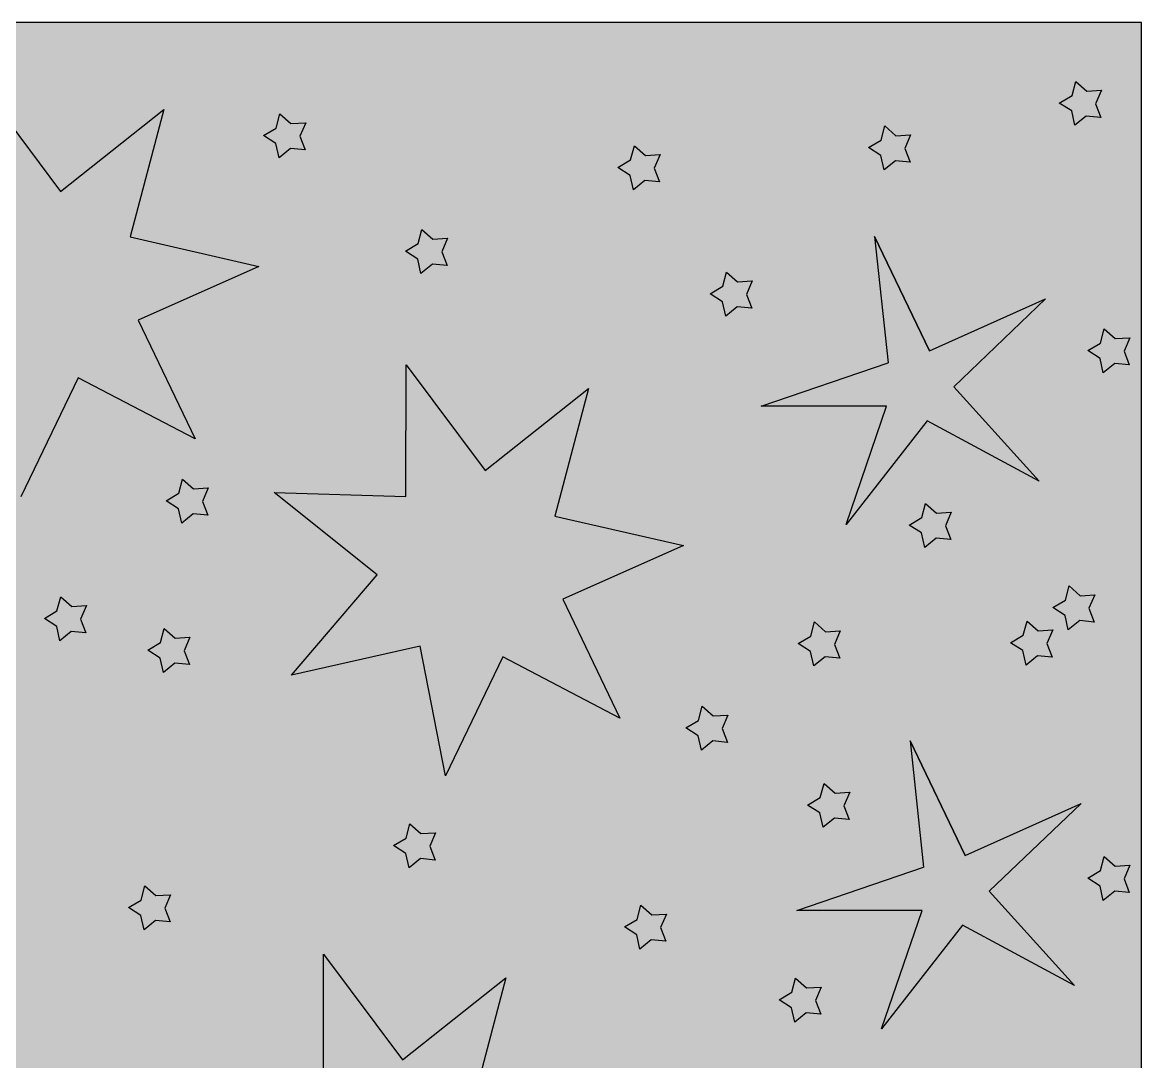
# Model space of a CAD drawing. Header units: millimetres. Extents: x 275 to 11036, y 250 to 4588.
# Drawn here: x 8353 to 11036, y 2097 to 4588 of the extents above; entities that cross this region are included whole.
import ezdxf

# ---------------------------------------------------------------- set-up
doc = ezdxf.new("R2010")
doc.units = ezdxf.units.MM

msp = doc.modelspace()

# ---------------------------------------------------------------- hatches: boundary and pattern name
h = msp.add_hatch(color=256)
h.dxf.hatch_style = 1
h.set_gradient(color1=(0, 0, 255), color2=(0, 255, 255), tint=1, name='CURVED')
h.paths.add_polyline_path([(11035.8, 4587.9), (274.7, 4587.9), (274.7, 249.9), (11035.8, 249.9)])
h.paths.add_polyline_path([(2521, 3073.1), (2825, 3176.7), (2792.4, 3479.4), (2924.6, 3205.1), (3202.4, 3329.6), (2982.4, 3119.2), (3186.7, 2893.4), (2918.5, 3037.6), (2724.1, 2789.2), (2821.2, 3073.1)], flags=16)
h.paths.add_polyline_path([(2317.2, 3234.1), (2282.1, 3237.5), (2254.8, 3215.2), (2247.2, 3249.6), (2217.5, 3268.7), (2247.9, 3286.6), (2256.9, 3320.7), (2283.3, 3297.3), (2318.5, 3299.3), (2304.4, 3267)], flags=16)
h.paths.add_polyline_path([(2463.9, 2538.5), (2243.9, 2328.1), (2448.2, 2102.3), (2180, 2246.5), (1985.6, 1998.1), (2082.7, 2282), (1782.5, 2282), (2086.5, 2385.6), (2053.9, 2688.3), (2186.1, 2414)], flags=16)
h.paths.add_polyline_path([(2192.3, 3668.9), (2289.5, 3952.8), (1989.3, 3952.8), (2293.2, 4056.3), (2260.7, 4359), (2392.9, 4084.8), (2670.7, 4209.3), (2450.7, 3998.8), (2655, 3773), (2386.8, 3917.2)], flags=16)
h.paths.add_polyline_path([(1782.9, 2946.3), (1514.8, 3090.5), (1320.3, 2842.2), (1417.5, 3126.1), (1117.3, 3126.1), (1421.2, 3229.6), (1388.7, 3532.3), (1520.9, 3258.1), (1798.7, 3382.6), (1578.7, 3172.1)], flags=16)
h.paths.add_polyline_path([(2936, 2580.3), (2962.4, 2557), (2997.6, 2559), (2983.6, 2526.7), (2996.3, 2493.8), (2961.2, 2497.2), (2933.9, 2474.9), (2926.3, 2509.3), (2896.6, 2528.3), (2927, 2546.3)], flags=16)
h.paths.add_polyline_path([(3186.7, 2946.9), (3217, 2964.8), (3226, 2998.9), (3252.4, 2975.5), (3287.6, 2977.5), (3273.6, 2945.2), (3286.4, 2912.3), (3251.3, 2915.7), (3224, 2893.4), (3216.3, 2927.8)], flags=16)
h.paths.add_polyline_path([(2760.6, 2194.8), (2949.7, 1941.3), (3197.3, 2138), (3117, 1832.1), (3425.1, 1761.1), (3136, 1633.2), (3272.6, 1348), (2992.3, 1494.4), (2854.5, 1209.8), (2794.1, 1520.1), (2485.7, 1450.4), (2690.7, 1691.1), (2443.9, 1888.8), (2759.9, 1878.6)], flags=16)
h.paths.add_polyline_path([(3335.2, 3724.2), (3327.6, 3758.6), (3297.9, 3777.6), (3328.3, 3795.6), (3337.3, 3829.6), (3363.7, 3806.3), (3398.9, 3808.3), (3384.9, 3776), (3397.6, 3743.1), (3362.5, 3746.5)], flags=16)
h.paths.add_polyline_path([(1377, 2605.3), (1362.9, 2572.9), (1375.7, 2540.1), (1340.6, 2543.4), (1313.3, 2521.1), (1305.7, 2555.5), (1276, 2574.6), (1306.4, 2592.5), (1315.3, 2626.6), (1341.8, 2603.3)], flags=16)
h.paths.add_polyline_path([(3236.6, 2243.5), (3263, 2220.1), (3298.2, 2222.1), (3284.2, 2189.8), (3297, 2156.9), (3261.9, 2160.3), (3234.6, 2138), (3226.9, 2172.4), (3197.3, 2191.5), (3227.6, 2209.4)], flags=16)
h.paths.add_polyline_path([(1915.9, 4144.1), (1880.8, 4147.5), (1853.5, 4125.2), (1845.9, 4159.6), (1816.2, 4178.6), (1846.6, 4196.6), (1855.6, 4230.6), (1882, 4207.3), (1917.2, 4209.3), (1903.1, 4177)], flags=16)
h.paths.add_polyline_path([(3537.2, 2618.5), (3841.1, 2722.1), (3808.6, 3024.8), (3940.8, 2750.5), (4218.6, 2875), (3998.6, 2664.6), (4202.8, 2438.8), (3934.7, 2583), (3740.2, 2334.6), (3837.4, 2618.5)], flags=16)
h.paths.add_polyline_path([(2933.9, 4310.2), (2926.3, 4344.7), (2896.6, 4363.7), (2927, 4381.6), (2936, 4415.7), (2962.4, 4392.4), (2997.6, 4394.4), (2983.6, 4362), (2996.3, 4329.2), (2961.2, 4332.5)], flags=16)
h.paths.add_polyline_path([(3614.7, 3806.4), (3918.6, 3909.9), (3886, 4212.6), (4018.2, 3938.4), (4296, 4062.8), (4076.1, 3852.4), (4280.3, 3626.6), (4012.2, 3770.8), (3817.7, 3522.5), (3914.8, 3806.4)], flags=16)
h.paths.add_polyline_path([(1460.3, 2078), (1380, 1772.2), (1688.2, 1701.2), (1399, 1573.3), (1535.6, 1288.1), (1255.3, 1434.4), (1117.5, 1149.8), (1057.1, 1460.2), (748.7, 1390.5), (953.7, 1631.2), (706.9, 1828.8), (1023, 1818.6), (1023.6, 2134.8), (1212.7, 1881.4)], flags=16)
h.paths.add_polyline_path([(1979, 1747.5), (2005.5, 1724.2), (2040.6, 1726.1), (2026.6, 1693.8), (2039.4, 1661), (2004.3, 1664.3), (1977, 1642), (1969.3, 1676.4), (1939.7, 1695.5), (1970.1, 1713.4)], flags=16)
h.paths.add_polyline_path([(1190.5, 3897.3), (1155.4, 3900.7), (1128.1, 3878.4), (1120.4, 3912.8), (1090.8, 3931.9), (1121.2, 3949.8), (1130.1, 3983.9), (1156.6, 3960.5), (1191.7, 3962.5), (1177.7, 3930.2)], flags=16)
h.paths.add_polyline_path([(3464.5, 1866.6), (3490.9, 1843.3), (3526.1, 1845.3), (3512, 1812.9), (3524.8, 1780.1), (3489.7, 1783.4), (3462.4, 1761.1), (3454.8, 1795.5), (3425.1, 1814.6), (3455.5, 1832.5)], flags=16)
h.paths.add_polyline_path([(835.5, 3249.6), (800.4, 3252.9), (773.1, 3230.6), (765.5, 3265), (735.8, 3284.1), (766.2, 3302), (775.1, 3336.1), (801.6, 3312.8), (836.7, 3314.7), (822.7, 3282.4)], flags=16)
h.paths.add_polyline_path([(4116, 3314.9), (4146.3, 3332.9), (4155.3, 3366.9), (4181.7, 3343.6), (4216.9, 3345.6), (4202.9, 3313.3), (4215.6, 3280.4), (4180.6, 3283.8), (4153.3, 3261.5), (4145.6, 3295.9)], flags=16)
h.paths.add_polyline_path([(775, 2543.6), (761, 2511.2), (773.8, 2478.4), (738.7, 2481.7), (711.4, 2459.4), (703.7, 2493.8), (674.1, 2512.9), (704.4, 2530.8), (713.4, 2564.9), (739.8, 2541.6)], flags=16)
h.paths.add_polyline_path([(1205.9, 4313.8), (1170.8, 4317.1), (1143.5, 4294.8), (1135.9, 4329.2), (1106.2, 4348.3), (1136.6, 4366.2), (1145.6, 4400.3), (1172, 4377), (1207.2, 4379), (1193.2, 4346.6)], flags=16)
h.paths.add_polyline_path([(1888.7, 1241.2), (2020.9, 967), (2298.7, 1091.5), (2078.7, 881), (2283, 655.2), (2014.8, 799.4), (1820.3, 551.1), (1917.5, 835), (1617.3, 835), (1921.2, 938.5)], flags=16)
h.paths.add_polyline_path([(2550.1, 1099.7), (2576.5, 1076.4), (2611.7, 1078.4), (2597.7, 1046), (2610.5, 1013.2), (2575.4, 1016.5), (2548.1, 994.2), (2540.4, 1028.6), (2510.8, 1047.7), (2541.1, 1065.6)], flags=16)
h.paths.add_polyline_path([(3627.9, 1401.8), (3760.1, 1127.5), (4037.9, 1252), (3817.9, 1041.6), (4022.1, 815.8), (3754, 960), (3559.5, 711.6), (3656.7, 995.5), (3356.5, 995.5), (3660.4, 1099.1)], flags=16)
h.paths.add_polyline_path([(3923.8, 1654.9), (3950.2, 1631.6), (3985.4, 1633.6), (3971.4, 1601.3), (3984.1, 1568.4), (3949, 1571.8), (3921.7, 1549.5), (3914.1, 1583.9), (3884.4, 1602.9), (3914.8, 1620.9)], flags=16)
h.paths.add_polyline_path([(4270.3, 2142.8), (4300.7, 2160.7), (4309.6, 2194.8), (4336.1, 2171.4), (4371.2, 2173.4), (4357.2, 2141.1), (4370, 2108.2), (4334.9, 2111.6), (4307.6, 2089.3), (4299.9, 2123.7)], flags=16)
h.paths.add_polyline_path([(4471, 3438.3), (4501.3, 3456.2), (4510.3, 3490.3), (4536.7, 3467), (4571.9, 3469), (4557.9, 3436.6), (4570.6, 3403.8), (4535.6, 3407.1), (4508.3, 3384.8), (4500.6, 3419.2)], flags=16)
h.paths.add_polyline_path([(3074.9, 1038), (3101.3, 1014.7), (3136.5, 1016.7), (3122.5, 984.3), (3135.2, 951.5), (3100.1, 954.8), (3072.9, 932.5), (3065.2, 966.9), (3035.6, 986), (3065.9, 1003.9)], flags=16)
h.paths.add_polyline_path([(4215, 4341.1), (4207.3, 4375.5), (4177.7, 4394.6), (4208.1, 4412.5), (4217, 4446.6), (4243.5, 4423.2), (4278.6, 4425.2), (4264.6, 4392.9), (4277.4, 4360), (4242.3, 4363.4)], flags=16)
h.paths.add_polyline_path([(4677.3, 2964.9), (4993.3, 2954.7), (4994, 3270.9), (5183.1, 3017.5), (5430.7, 3214.1), (5350.4, 2908.3), (5658.5, 2837.3), (5369.4, 2709.4), (5506, 2424.2), (5225.7, 2570.5), (5087.9, 2285.9), (5027.5, 2596.3), (4719.1, 2526.6), (4924.1, 2767.3)], flags=16)
h.paths.add_polyline_path([(4149.7, 1559.2), (4465.8, 1549), (4466.4, 1865.2), (4655.5, 1611.7), (4903.1, 1808.4), (4822.8, 1502.5), (5131, 1431.5), (4841.8, 1303.6), (4978.4, 1018.4), (4698.1, 1164.7), (4560.3, 880.1), (4499.9, 1190.5), (4191.5, 1120.8), (4396.5, 1361.5)], flags=16)
h.paths.add_polyline_path([(3090.3, 698.7), (3116.7, 675.4), (3151.9, 677.4), (3137.9, 645), (3150.7, 612.2), (3115.6, 615.5), (3088.3, 593.2), (3080.6, 627.6), (3051, 646.7), (3081.3, 664.6)], flags=16)
h.paths.add_polyline_path([(4761.7, 3920), (5065.6, 4023.6), (5033.1, 4326.3), (5165.3, 4052), (5443.1, 4176.5), (5223.1, 3966.1), (5427.3, 3740.3), (5159.2, 3884.5), (4964.7, 3636.1), (5061.9, 3920)], flags=16)
h.paths.add_polyline_path([(4625.3, 4286.6), (4655.7, 4304.5), (4664.6, 4338.6), (4691.1, 4315.3), (4726.2, 4317.3), (4712.2, 4284.9), (4725, 4252.1), (4689.9, 4255.4), (4662.6, 4233.1), (4654.9, 4267.5)], flags=16)
h.paths.add_polyline_path([(1392.4, 708.2), (1378.4, 675.9), (1391.1, 643), (1356.1, 646.4), (1328.8, 624.1), (1321.1, 658.5), (1291.5, 677.5), (1321.8, 695.5), (1330.8, 729.5), (1357.2, 706.2)], flags=16)
h.paths.add_polyline_path([(4764.2, 1918.6), (4794.6, 1936.6), (4803.5, 1970.6), (4830, 1947.3), (4865.1, 1949.3), (4851.1, 1917), (4863.9, 1884.1), (4828.8, 1887.5), (4801.5, 1865.2), (4793.9, 1899.6)], flags=16)
h.paths.add_polyline_path([(929.4, 847), (915.3, 814.7), (928.1, 781.8), (893, 785.2), (865.7, 762.9), (858.1, 797.3), (828.4, 816.3), (858.8, 834.3), (867.7, 868.3), (894.2, 845)], flags=16)
h.paths.add_polyline_path([(5242.7, 2081.1), (5273, 2099), (5282, 2133.1), (5308.4, 2109.7), (5343.6, 2111.7), (5329.6, 2079.4), (5342.4, 2046.5), (5307.3, 2049.9), (5280, 2027.6), (5272.3, 2062)], flags=16)
h.paths.add_polyline_path([(4325.1, 637), (4351.5, 613.7), (4386.7, 615.7), (4372.7, 583.3), (4385.4, 550.5), (4350.3, 553.8), (4323, 531.5), (4315.4, 565.9), (4285.7, 585), (4316.1, 602.9)], flags=16)
h.paths.add_polyline_path([(5591.7, 1926.5), (5907.7, 1916.3), (5908.4, 2232.5), (6097.5, 1979), (6345.1, 2175.7), (6264.8, 1869.8), (6572.9, 1798.8), (6283.8, 1670.9), (6420.4, 1385.7), (6140.1, 1532), (6002.3, 1247.4), (5941.9, 1557.8), (5633.5, 1488.1), (5838.5, 1728.8)], flags=16)
h.paths.add_polyline_path([(5956.1, 3474.9), (6272.1, 3464.7), (6272.8, 3780.9), (6461.8, 3527.5), (6709.5, 3724.1), (6629.2, 3418.3), (6937.3, 3347.3), (6648.1, 3219.3), (6784.7, 2934.2), (6504.4, 3080.5), (6366.6, 2795.9), (6306.3, 3106.3), (5997.9, 3036.5), (6202.9, 3277.3)], flags=16)
h.paths.add_polyline_path([(5679, 1156.2), (5811.1, 882), (6089, 1006.4), (5869, 796), (6073.2, 570.2), (5805.1, 714.4), (5610.6, 466.1), (5707.8, 750), (5407.6, 750), (5711.5, 853.5)], flags=16)
h.paths.add_polyline_path([(6107, 4163.2), (6137.4, 4181.1), (6146.3, 4215.2), (6172.8, 4191.9), (6208, 4193.9), (6193.9, 4161.5), (6206.7, 4128.7), (6171.6, 4132), (6144.3, 4109.7), (6136.7, 4144.1)], flags=16)
h.paths.add_polyline_path([(6801.6, 2374.1), (6831.9, 2392), (6840.9, 2426.1), (6867.3, 2402.8), (6902.5, 2404.8), (6888.5, 2372.4), (6901.2, 2339.6), (6866.2, 2342.9), (6838.9, 2320.6), (6831.2, 2355)], flags=16)
h.paths.add_polyline_path([(6894.9, 3155.7), (6925.2, 3173.7), (6934.2, 3207.7), (6960.6, 3184.4), (6995.8, 3186.4), (6981.8, 3154.1), (6994.6, 3121.2), (6959.5, 3124.6), (6932.2, 3102.3), (6924.5, 3136.7)], flags=16)
h.paths.add_polyline_path([(6847.9, 4116.9), (6878.2, 4134.9), (6887.2, 4168.9), (6913.6, 4145.6), (6948.8, 4147.6), (6934.8, 4115.3), (6947.6, 4082.4), (6912.5, 4085.8), (6885.2, 4063.5), (6877.5, 4097.9)], flags=16)
h.paths.add_polyline_path([(6579.6, 901.1), (6883.6, 1004.6), (6851, 1307.3), (6983.2, 1033.1), (7261, 1157.6), (7041, 947.1), (7245.3, 721.4), (6977.2, 865.5), (6782.7, 617.2), (6879.8, 901.1)], flags=16)
h.paths.add_polyline_path([(6878.7, 1541.2), (6909.1, 1559.2), (6918.1, 1593.2), (6944.5, 1569.9), (6979.7, 1571.9), (6965.7, 1539.6), (6978.4, 1506.7), (6943.3, 1510.1), (6916, 1487.8), (6908.4, 1522.2)], flags=16)
h.paths.add_polyline_path([(7306.1, 3079.1), (7622.1, 3068.9), (7622.8, 3385.1), (7811.8, 3131.7), (8059.5, 3328.3), (7979.2, 3022.5), (8287.3, 2951.5), (7998.2, 2823.5), (8134.8, 2538.4), (7854.4, 2684.7), (7716.7, 2400.1), (7656.3, 2710.5), (7347.9, 2640.7), (7552.9, 2881.5)], flags=16)
h.paths.add_polyline_path([(7222.1, 2096), (7538.2, 2085.8), (7538.8, 2402), (7727.9, 2148.5), (7975.5, 2345.2), (7895.3, 2039.3), (8203.4, 1968.3), (7914.2, 1840.4), (8050.8, 1555.2), (7770.5, 1701.5), (7632.7, 1416.9), (7572.3, 1727.3), (7263.9, 1657.6), (7469, 1898.3)], flags=16)
h.paths.add_polyline_path([(7372.6, 3839.3), (7403, 3857.2), (7412, 3891.3), (7438.4, 3868), (7473.6, 3870), (7459.6, 3837.7), (7472.3, 3804.8), (7437.2, 3808.1), (7409.9, 3785.9), (7402.3, 3820.3)], flags=16)
h.paths.add_polyline_path([(7980.2, 3691.8), (8185.2, 3932.6), (7938.4, 4130.2), (8254.5, 4120), (8255.1, 4436.2), (8444.2, 4182.8), (8691.8, 4379.4), (8611.5, 4073.6), (8919.6, 4002.6), (8630.5, 3874.6), (8767.1, 3589.5), (8486.8, 3735.8), (8349, 3451.2), (8288.6, 3761.6)], flags=16)
h.paths.add_polyline_path([(7835.7, 1001.4), (7866, 1019.3), (7875, 1053.4), (7901.4, 1030.1), (7936.6, 1032.1), (7922.6, 999.8), (7935.4, 966.9), (7900.3, 970.3), (7873, 948), (7865.3, 982.4)], flags=16)
h.paths.add_polyline_path([(8375.9, 1911.4), (8406.2, 1929.3), (8415.2, 1963.4), (8441.6, 1940.1), (8476.8, 1942.1), (8462.8, 1909.7), (8475.6, 1876.9), (8440.5, 1880.2), (8413.2, 1857.9), (8405.5, 1892.3)], flags=16)
h.paths.add_polyline_path([(8271.6, 986.1), (8575.5, 1089.6), (8542.9, 1392.3), (8675.1, 1118.1), (8952.9, 1242.6), (8733, 1032.1), (8937.2, 806.4), (8669.1, 950.5), (8474.6, 702.2), (8571.8, 986.1)], flags=16)
h.paths.add_polyline_path([(8607.4, 2466.6), (8637.8, 2484.6), (8646.7, 2518.6), (8673.1, 2495.3), (8708.3, 2497.3), (8694.3, 2465), (8707.1, 2432.1), (8672, 2435.5), (8644.7, 2413.2), (8637, 2447.6)], flags=16)
h.paths.add_polyline_path([(8653.7, 3083.6), (8684.1, 3101.5), (8693, 3135.6), (8719.5, 3112.3), (8754.6, 3114.2), (8740.6, 3081.9), (8753.4, 3049.1), (8718.3, 3052.4), (8691, 3030.1), (8683.3, 3064.5)], flags=16)
h.paths.add_polyline_path([(8758.4, 2048.9), (9074.4, 2038.7), (9075, 2354.9), (9264.1, 2101.4), (9511.7, 2298.1), (9431.5, 1992.2), (9739.6, 1921.2), (9450.4, 1793.3), (9587, 1508.1), (9306.7, 1654.5), (9168.9, 1369.9), (9108.6, 1680.2), (8800.1, 1610.5), (9005.2, 1851.2)], flags=16)
h.paths.add_polyline_path([(8956.3, 3461.6), (9272.3, 3451.4), (9273, 3767.6), (9462, 3514.1), (9709.7, 3710.7), (9629.4, 3404.9), (9937.5, 3333.9), (9648.3, 3206), (9784.9, 2920.8), (9504.6, 3067.1), (9366.8, 2782.5), (9306.5, 3092.9), (8998, 3023.2), (9203.1, 3263.9)], flags=16)
h.paths.add_polyline_path([(9271.1, 4039.8), (9301.4, 4057.7), (9310.4, 4091.8), (9336.8, 4068.5), (9372, 4070.5), (9358, 4038.2), (9370.8, 4005.3), (9335.7, 4008.7), (9308.4, 3986.4), (9300.7, 4020.8)], flags=16)
h.paths.add_polyline_path([(9070.4, 646.7), (9100.8, 664.6), (9109.8, 698.7), (9136.2, 675.4), (9171.4, 677.4), (9157.3, 645), (9170.1, 612.2), (9135, 615.5), (9107.7, 593.2), (9100.1, 627.6)], flags=16)
h.paths.add_polyline_path([(9795.9, 2420.4), (9826.2, 2438.3), (9835.2, 2472.4), (9861.6, 2449), (9896.8, 2451), (9882.8, 2418.7), (9895.5, 2385.9), (9860.5, 2389.2), (9833.2, 2366.9), (9825.5, 2401.3)], flags=16)
h.paths.add_polyline_path([(9780.4, 4240.3), (9810.8, 4258.3), (9819.8, 4292.3), (9846.2, 4269), (9881.4, 4271), (9867.3, 4238.7), (9880.1, 4205.8), (9845, 4209.2), (9817.7, 4186.9), (9810.1, 4221.3)], flags=16)
h.paths.add_polyline_path([(9811.3, 1402.4), (9841.6, 1420.4), (9850.6, 1454.4), (9877, 1431.1), (9912.2, 1433.1), (9898.2, 1400.8), (9911, 1367.9), (9875.9, 1371.3), (9848.6, 1349), (9840.9, 1383.4)], flags=16)
h.paths.add_polyline_path([(9736.6, 731.1), (10040.6, 834.6), (10008, 1137.3), (10140.2, 863.1), (10418, 987.6), (10198, 777.1), (10402.3, 551.3), (10134.1, 695.5), (9939.7, 447.2), (10036.8, 731.1)], flags=16)
h.paths.add_polyline_path([(10124.2, 3668.5), (10428.1, 3772.1), (10395.5, 4074.8), (10527.7, 3800.5), (10805.6, 3925), (10585.6, 3714.6), (10789.8, 3488.8), (10521.7, 3633), (10327.2, 3384.7), (10424.4, 3668.5)], flags=16)
h.paths.add_polyline_path([(10212.6, 3099), (10242.9, 3116.9), (10251.9, 3151), (10278.3, 3127.7), (10313.5, 3129.7), (10299.5, 3097.3), (10312.3, 3064.5), (10277.2, 3067.8), (10249.9, 3045.5), (10242.2, 3079.9)], flags=16)
h.paths.add_polyline_path([(10209.2, 2459.6), (10513.2, 2563.1), (10480.6, 2865.8), (10612.8, 2591.5), (10890.6, 2716), (10670.6, 2505.6), (10874.9, 2279.8), (10606.8, 2424), (10412.3, 2175.7), (10509.4, 2459.6)], flags=16)
h.paths.add_polyline_path([(10428.7, 1541.2), (10459, 1559.2), (10468, 1593.2), (10494.4, 1569.9), (10529.6, 1571.9), (10515.6, 1539.6), (10528.4, 1506.7), (10493.3, 1510.1), (10466, 1487.8), (10458.3, 1522.2)], flags=16)
h = msp.add_hatch(color=2)
h.dxf.hatch_style = 1
h.paths.add_polyline_path([(8611.5, 4073.6), (8691.8, 4379.4), (8444.2, 4182.8), (8255.1, 4436.2), (8254.5, 4120), (7938.4, 4130.2), (8185.2, 3932.6), (7980.2, 3691.8), (8288.6, 3761.6), (8349, 3451.2), (8486.8, 3735.8), (8767.1, 3589.5), (8630.5, 3874.6), (8919.6, 4002.6)])
h = msp.add_hatch(color=2)
h.dxf.hatch_style = 1
h.paths.add_polyline_path([(10939.5, 4425.3), (10904.3, 4423.3), (10877.9, 4446.6), (10868.9, 4412.6), (10838.5, 4394.6), (10868.2, 4375.6), (10875.8, 4341.2), (10903.1, 4363.5), (10938.2, 4360.1), (10925.4, 4393)])
h = msp.add_hatch(color=2)
h.dxf.hatch_style = 1
h.paths.add_polyline_path([(9032, 4347.5), (8996.8, 4345.5), (8970.4, 4368.8), (8961.4, 4334.8), (8931.1, 4316.8), (8960.7, 4297.8), (8968.4, 4263.4), (8995.7, 4285.7), (9030.8, 4282.3), (9018, 4315.2)])
h = msp.add_hatch(color=2)
h.dxf.hatch_style = 1
h.paths.add_polyline_path([(10482.1, 4318.3), (10446.9, 4316.3), (10420.5, 4339.7), (10411.5, 4305.6), (10381.1, 4287.7), (10410.8, 4268.6), (10418.4, 4234.2), (10445.7, 4256.5), (10480.8, 4253.1), (10468, 4286)])
h = msp.add_hatch(color=2)
h.dxf.hatch_style = 1
h.paths.add_polyline_path([(9881.4, 4271), (9846.2, 4269), (9819.8, 4292.3), (9810.8, 4258.3), (9780.4, 4240.3), (9810.1, 4221.3), (9817.7, 4186.9), (9845, 4209.2), (9880.1, 4205.8), (9867.3, 4238.7)])
h = msp.add_hatch(color=2)
h.dxf.hatch_style = 1
h.paths.add_polyline_path([(9372, 4070.5), (9336.8, 4068.5), (9310.4, 4091.8), (9301.4, 4057.7), (9271.1, 4039.8), (9300.7, 4020.8), (9308.4, 3986.4), (9335.7, 4008.7), (9370.8, 4005.3), (9358, 4038.2)])
h = msp.add_hatch(color=2)
h.dxf.hatch_style = 1
h.paths.add_polyline_path([(10805.6, 3925), (10527.7, 3800.5), (10395.5, 4074.8), (10428.1, 3772.1), (10124.2, 3668.5), (10424.4, 3668.5), (10327.2, 3384.7), (10521.7, 3633), (10789.8, 3488.8), (10585.6, 3714.6)])
h.paths.add_polyline_path([(10890.6, 2716), (10612.8, 2591.5), (10480.6, 2865.8), (10513.2, 2563.1), (10209.2, 2459.6), (10509.4, 2459.6), (10412.3, 2175.7), (10606.8, 2424), (10874.9, 2279.8), (10670.6, 2505.6)])
h.paths.add_polyline_path([(10140.2, 863.1), (10008, 1137.3), (10040.6, 834.6), (9736.6, 731.1), (10036.8, 731.1), (9939.7, 447.2), (10134.1, 695.5), (10402.3, 551.3), (10198, 777.1), (10418, 987.6)])
h.paths.add_polyline_path([(8733, 1032.1), (8952.9, 1242.6), (8675.1, 1118.1), (8542.9, 1392.3), (8575.5, 1089.6), (8271.6, 986.1), (8571.8, 986.1), (8474.6, 702.2), (8669.1, 950.5), (8937.2, 806.4)])
h.paths.add_polyline_path([(7261, 1157.6), (6983.2, 1033.1), (6851, 1307.3), (6883.6, 1004.6), (6579.6, 901.1), (6879.8, 901.1), (6782.7, 617.2), (6977.2, 865.5), (7245.3, 721.4), (7041, 947.1)])
h.paths.add_polyline_path([(6089, 1006.4), (5811.1, 882), (5679, 1156.2), (5711.5, 853.5), (5407.6, 750), (5707.8, 750), (5610.6, 466.1), (5805.1, 714.4), (6073.2, 570.2), (5869, 796)])
h.paths.add_polyline_path([(4037.9, 1252), (3760.1, 1127.5), (3627.9, 1401.8), (3660.4, 1099.1), (3356.5, 995.5), (3656.7, 995.5), (3559.5, 711.6), (3754, 960), (4022.1, 815.8), (3817.9, 1041.6)])
h.paths.add_polyline_path([(2078.7, 881), (2298.7, 1091.5), (2020.9, 967), (1888.7, 1241.2), (1921.2, 938.5), (1617.3, 835), (1917.5, 835), (1820.3, 551.1), (2014.8, 799.4), (2283, 655.2)])
h = msp.add_hatch(color=2)
h.dxf.hatch_style = 1
h.paths.add_polyline_path([(10102.5, 3968.2), (10067.3, 3966.2), (10040.9, 3989.6), (10031.9, 3955.5), (10001.6, 3937.6), (10031.2, 3918.5), (10038.9, 3884.1), (10066.2, 3906.4), (10101.3, 3903), (10088.5, 3935.9)])
h = msp.add_hatch(color=2)
h.dxf.hatch_style = 1
h.paths.add_polyline_path([(11007.6, 3832.1), (10972.4, 3830.1), (10946, 3853.4), (10937, 3819.3), (10906.7, 3801.4), (10936.3, 3782.3), (10944, 3747.9), (10971.3, 3770.2), (11006.3, 3766.9), (10993.6, 3799.7)])
h = msp.add_hatch(color=2)
h.dxf.hatch_style = 1
h.paths.add_polyline_path([(9629.4, 3404.9), (9709.7, 3710.7), (9462, 3514.1), (9273, 3767.6), (9272.3, 3451.4), (8956.3, 3461.6), (9203.1, 3263.9), (8998, 3023.2), (9306.5, 3092.9), (9366.8, 2782.5), (9504.6, 3067.1), (9784.9, 2920.8), (9648.3, 3206), (9937.5, 3333.9)])
h = msp.add_hatch(color=2)
h.dxf.hatch_style = 1
h.paths.add_polyline_path([(8798.4, 3472.3), (8763.3, 3470.3), (8736.8, 3493.6), (8727.9, 3459.5), (8697.5, 3441.6), (8727.2, 3422.5), (8734.8, 3388.1), (8762.1, 3410.4), (8797.2, 3407.1), (8784.4, 3439.9)])
h = msp.add_hatch(color=2)
h.dxf.hatch_style = 1
h.paths.add_polyline_path([(10579.4, 3413.9), (10544.2, 3411.9), (10517.8, 3435.2), (10508.8, 3401.2), (10478.5, 3383.2), (10508.1, 3364.2), (10515.8, 3329.8), (10543, 3352.1), (10578.1, 3348.7), (10565.4, 3381.6)])
h = msp.add_hatch(color=2)
h.dxf.hatch_style = 1
h.paths.add_polyline_path([(10923.6, 3216), (10888.4, 3214), (10862, 3237.4), (10853, 3203.3), (10822.7, 3185.4), (10852.3, 3166.3), (10860, 3131.9), (10887.3, 3154.2), (10922.4, 3150.8), (10909.6, 3183.7)])
h = msp.add_hatch(color=2)
h.dxf.hatch_style = 1
h.paths.add_polyline_path([(8506.5, 3190.2), (8471.3, 3188.2), (8444.9, 3211.6), (8435.9, 3177.5), (8405.6, 3159.6), (8435.2, 3140.5), (8442.9, 3106.1), (8470.2, 3128.4), (8505.2, 3125.1), (8492.5, 3157.9)])
h = msp.add_hatch(color=2)
h.dxf.hatch_style = 1
h.paths.add_polyline_path([(10313.5, 3129.7), (10278.3, 3127.7), (10251.9, 3151), (10242.9, 3116.9), (10212.6, 3099), (10242.2, 3079.9), (10249.9, 3045.5), (10277.2, 3067.8), (10312.3, 3064.5), (10299.5, 3097.3)])
h = msp.add_hatch(color=2)
h.dxf.hatch_style = 1
h.paths.add_polyline_path([(10822.7, 3131.9), (10787.5, 3129.9), (10761.1, 3153.2), (10752.1, 3119.1), (10721.7, 3101.2), (10751.4, 3082.2), (10759, 3047.8), (10786.3, 3070), (10821.4, 3066.7), (10808.7, 3099.6)])
h = msp.add_hatch(color=2)
h.dxf.hatch_style = 1
h.paths.add_polyline_path([(8754.6, 3114.2), (8719.5, 3112.3), (8693, 3135.6), (8684.1, 3101.5), (8653.7, 3083.6), (8683.3, 3064.5), (8691, 3030.1), (8718.3, 3052.4), (8753.4, 3049.1), (8740.6, 3081.9)])
h = msp.add_hatch(color=2)
h.dxf.hatch_style = 1
h.paths.add_polyline_path([(10044.1, 2927.7), (10008.9, 2925.7), (9982.5, 2949), (9973.5, 2914.9), (9943.2, 2897), (9972.8, 2877.9), (9980.5, 2843.5), (10007.8, 2865.8), (10042.9, 2862.5), (10030.1, 2895.3)])
h = msp.add_hatch(color=2)
h.dxf.hatch_style = 1
h.paths.add_polyline_path([(10336.1, 2742.9), (10300.9, 2740.9), (10274.5, 2764.2), (10265.5, 2730.1), (10235.2, 2712.2), (10264.8, 2693.2), (10272.5, 2658.8), (10299.8, 2681.1), (10334.8, 2677.7), (10322.1, 2710.6)])
h = msp.add_hatch(color=2)
h.dxf.hatch_style = 1
h.paths.add_polyline_path([(9343.4, 2645.6), (9308.2, 2643.7), (9281.8, 2667), (9272.8, 2632.9), (9242.5, 2615), (9272.1, 2595.9), (9279.8, 2561.5), (9307.1, 2583.8), (9342.2, 2580.5), (9329.4, 2613.3)])
h = msp.add_hatch(color=2)
h.dxf.hatch_style = 1
h.paths.add_polyline_path([(11007.6, 2567.8), (10972.4, 2565.9), (10946, 2589.2), (10937, 2555.1), (10906.7, 2537.2), (10936.3, 2518.1), (10944, 2483.7), (10971.3, 2506), (11006.3, 2502.7), (10993.6, 2535.5)])
h = msp.add_hatch(color=2)
h.dxf.hatch_style = 1
h.paths.add_polyline_path([(8708.3, 2497.3), (8673.1, 2495.3), (8646.7, 2518.6), (8637.8, 2484.6), (8607.4, 2466.6), (8637, 2447.6), (8644.7, 2413.2), (8672, 2435.5), (8707.1, 2432.1), (8694.3, 2465)])
h = msp.add_hatch(color=2)
h.dxf.hatch_style = 1
h.paths.add_polyline_path([(9896.8, 2451), (9861.6, 2449), (9835.2, 2472.4), (9826.2, 2438.3), (9795.9, 2420.4), (9825.5, 2401.3), (9833.2, 2366.9), (9860.5, 2389.2), (9895.5, 2385.9), (9882.8, 2418.7)])
h = msp.add_hatch(color=2)
h.dxf.hatch_style = 1
h.paths.add_polyline_path([(9431.5, 1992.2), (9511.7, 2298.1), (9264.1, 2101.4), (9075, 2354.9), (9074.4, 2038.7), (8758.4, 2048.9), (9005.2, 1851.2), (8800.1, 1610.5), (9108.6, 1680.2), (9168.9, 1369.9), (9306.7, 1654.5), (9587, 1508.1), (9450.4, 1793.3), (9739.6, 1921.2)])
h = msp.add_hatch(color=2)
h.dxf.hatch_style = 1
h.paths.add_polyline_path([(10268, 2276.1), (10232.8, 2274.1), (10206.4, 2297.4), (10197.4, 2263.4), (10167, 2245.4), (10196.7, 2226.4), (10204.3, 2192), (10231.6, 2214.3), (10266.7, 2210.9), (10253.9, 2243.8)])

# ---------------------------------------------------------------- linework, layer by layer
for p, q in [((8255.1, 4436.2), (8444.2, 4182.8)), ((10868.9, 4412.6), (10877.9, 4446.6)), ((10877.9, 4446.6), (10904.3, 4423.3)), ((10838.5, 4394.6), (10868.9, 4412.6)), ((10904.3, 4423.3), (10939.5, 4425.3)), ((10939.5, 4425.3), (10925.4, 4393)), ((8444.2, 4182.8), (8691.8, 4379.4)), ((8691.8, 4379.4), (8611.5, 4073.6)), ((10868.2, 4375.6), (10838.5, 4394.6)), ((10875.8, 4341.2), (10868.2, 4375.6)), ((10925.4, 4393), (10938.2, 4360.1)), ((8961.4, 4334.8), (8970.4, 4368.8)), ((8970.4, 4368.8), (8996.8, 4345.5)), ((8996.8, 4345.5), (9032, 4347.5)), ((9032, 4347.5), (9018, 4315.2)), ((10903.1, 4363.5), (10875.8, 4341.2)), ((10938.2, 4360.1), (10903.1, 4363.5)), ((8931.1, 4316.8), (8961.4, 4334.8)), ((10411.5, 4305.6), (10420.5, 4339.7)), ((10420.5, 4339.7), (10446.9, 4316.3)), ((8960.7, 4297.8), (8931.1, 4316.8)), ((8968.4, 4263.4), (8960.7, 4297.8)), ((9018, 4315.2), (9030.8, 4282.3)), ((10381.1, 4287.7), (10411.5, 4305.6)), ((10446.9, 4316.3), (10482.1, 4318.3)), ((10482.1, 4318.3), (10468, 4286)), ((8995.7, 4285.7), (8968.4, 4263.4)), ((9030.8, 4282.3), (8995.7, 4285.7)), ((9810.8, 4258.3), (9819.8, 4292.3)), ((9819.8, 4292.3), (9846.2, 4269)), ((9846.2, 4269), (9881.4, 4271)), ((9881.4, 4271), (9867.3, 4238.7)), ((10410.8, 4268.6), (10381.1, 4287.7)), ((10418.4, 4234.2), (10410.8, 4268.6)), ((10468, 4286), (10480.8, 4253.1)), ((9780.4, 4240.3), (9810.8, 4258.3)), ((9810.1, 4221.3), (9780.4, 4240.3)), ((10445.7, 4256.5), (10418.4, 4234.2)), ((10480.8, 4253.1), (10445.7, 4256.5)), ((9817.7, 4186.9), (9810.1, 4221.3)), ((9867.3, 4238.7), (9880.1, 4205.8)), ((9845, 4209.2), (9817.7, 4186.9)), ((9880.1, 4205.8), (9845, 4209.2)), ((9301.4, 4057.7), (9310.4, 4091.8)), ((9310.4, 4091.8), (9336.8, 4068.5)), ((8611.5, 4073.6), (8919.6, 4002.6)), ((9271.1, 4039.8), (9301.4, 4057.7)), ((9336.8, 4068.5), (9372, 4070.5)), ((9372, 4070.5), (9358, 4038.2)), ((10395.5, 4074.8), (10428.1, 3772.1)), ((10527.7, 3800.5), (10395.5, 4074.8)), ((10395.5, 4074.8), (10527.7, 3800.5)), ((9300.7, 4020.8), (9271.1, 4039.8)), ((9358, 4038.2), (9370.8, 4005.3)), ((8919.6, 4002.6), (8630.5, 3874.6)), ((9308.4, 3986.4), (9300.7, 4020.8)), ((9335.7, 4008.7), (9308.4, 3986.4)), ((9370.8, 4005.3), (9335.7, 4008.7)), ((10031.9, 3955.5), (10040.9, 3989.6)), ((10040.9, 3989.6), (10067.3, 3966.2)), ((10001.6, 3937.6), (10031.9, 3955.5)), ((10067.3, 3966.2), (10102.5, 3968.2)), ((10102.5, 3968.2), (10088.5, 3935.9)), ((10031.2, 3918.5), (10001.6, 3937.6)), ((10038.9, 3884.1), (10031.2, 3918.5)), ((10088.5, 3935.9), (10101.3, 3903)), ((10527.7, 3800.5), (10805.6, 3925)), ((10805.6, 3925), (10585.6, 3714.6)), ((10066.2, 3906.4), (10038.9, 3884.1)), ((10101.3, 3903), (10066.2, 3906.4)), ((8630.5, 3874.6), (8767.1, 3589.5)), ((10937, 3819.3), (10946, 3853.4)), ((10946, 3853.4), (10972.4, 3830.1)), ((10906.7, 3801.4), (10937, 3819.3)), ((10972.4, 3830.1), (11007.6, 3832.1)), ((11007.6, 3832.1), (10993.6, 3799.7)), ((10936.3, 3782.3), (10906.7, 3801.4)), ((10993.6, 3799.7), (11006.3, 3766.9)), ((9272.3, 3451.4), (9273, 3767.6)), ((9273, 3767.6), (9462, 3514.1)), ((10124.2, 3668.5), (10428.1, 3772.1)), ((10944, 3747.9), (10936.3, 3782.3)), ((10971.3, 3770.2), (10944, 3747.9)), ((11006.3, 3766.9), (10971.3, 3770.2)), ((8486.8, 3735.8), (8349, 3451.2)), ((8767.1, 3589.5), (8486.8, 3735.8)), ((9462, 3514.1), (9709.7, 3710.7)), ((9709.7, 3710.7), (9629.4, 3404.9)), ((10585.6, 3714.6), (10789.8, 3488.8)), ((10424.4, 3668.5), (10124.2, 3668.5)), ((10327.2, 3384.7), (10424.4, 3668.5)), ((10521.7, 3633), (10327.2, 3384.7)), ((10789.8, 3488.8), (10521.7, 3633)), ((8727.9, 3459.5), (8736.8, 3493.6)), ((8736.8, 3493.6), (8763.3, 3470.3)), ((8763.3, 3470.3), (8798.4, 3472.3)), ((8798.4, 3472.3), (8784.4, 3439.9)), ((9203.1, 3263.9), (8956.3, 3461.6)), ((8956.3, 3461.6), (9272.3, 3451.4)), ((8697.5, 3441.6), (8727.9, 3459.5)), ((8727.2, 3422.5), (8697.5, 3441.6)), ((8784.4, 3439.9), (8797.2, 3407.1)), ((10508.8, 3401.2), (10517.8, 3435.2)), ((10517.8, 3435.2), (10544.2, 3411.9)), ((8734.8, 3388.1), (8727.2, 3422.5)), ((8762.1, 3410.4), (8734.8, 3388.1)), ((8797.2, 3407.1), (8762.1, 3410.4)), ((10544.2, 3411.9), (10579.4, 3413.9)), ((10579.4, 3413.9), (10565.4, 3381.6)), ((9629.4, 3404.9), (9937.5, 3333.9)), ((10478.5, 3383.2), (10508.8, 3401.2)), ((10508.1, 3364.2), (10478.5, 3383.2)), ((10565.4, 3381.6), (10578.1, 3348.7)), ((10515.8, 3329.8), (10508.1, 3364.2)), ((9937.5, 3333.9), (9648.3, 3206)), ((10543, 3352.1), (10515.8, 3329.8)), ((10578.1, 3348.7), (10543, 3352.1)), ((8998, 3023.2), (9203.1, 3263.9)), ((10853, 3203.3), (10862, 3237.4)), ((10862, 3237.4), (10888.4, 3214)), ((8435.9, 3177.5), (8444.9, 3211.6)), ((8444.9, 3211.6), (8471.3, 3188.2)), ((9648.3, 3206), (9784.9, 2920.8)), ((10822.7, 3185.4), (10853, 3203.3)), ((10888.4, 3214), (10923.6, 3216)), ((10923.6, 3216), (10909.6, 3183.7)), ((8405.6, 3159.6), (8435.9, 3177.5)), ((8471.3, 3188.2), (8506.5, 3190.2)), ((8506.5, 3190.2), (8492.5, 3157.9)), ((10852.3, 3166.3), (10822.7, 3185.4)), ((10860, 3131.9), (10852.3, 3166.3)), ((10909.6, 3183.7), (10922.4, 3150.8)), ((8435.2, 3140.5), (8405.6, 3159.6)), ((8442.9, 3106.1), (8435.2, 3140.5)), ((8492.5, 3157.9), (8505.2, 3125.1)), ((10242.9, 3116.9), (10251.9, 3151)), ((10251.9, 3151), (10278.3, 3127.7)), ((10752.1, 3119.1), (10761.1, 3153.2)), ((10761.1, 3153.2), (10787.5, 3129.9)), ((10887.3, 3154.2), (10860, 3131.9)), ((10922.4, 3150.8), (10887.3, 3154.2)), ((8470.2, 3128.4), (8442.9, 3106.1)), ((8505.2, 3125.1), (8470.2, 3128.4)), ((8684.1, 3101.5), (8693, 3135.6)), ((8693, 3135.6), (8719.5, 3112.3)), ((8719.5, 3112.3), (8754.6, 3114.2)), ((8754.6, 3114.2), (8740.6, 3081.9)), ((10212.6, 3099), (10242.9, 3116.9)), ((10278.3, 3127.7), (10313.5, 3129.7)), ((10313.5, 3129.7), (10299.5, 3097.3)), ((10721.7, 3101.2), (10752.1, 3119.1)), ((10787.5, 3129.9), (10822.7, 3131.9)), ((10822.7, 3131.9), (10808.7, 3099.6)), ((8653.7, 3083.6), (8684.1, 3101.5)), ((9306.5, 3092.9), (8998, 3023.2)), ((9366.8, 2782.5), (9306.5, 3092.9)), ((10242.2, 3079.9), (10212.6, 3099)), ((10299.5, 3097.3), (10312.3, 3064.5)), ((10751.4, 3082.2), (10721.7, 3101.2)), ((10808.7, 3099.6), (10821.4, 3066.7)), ((8683.3, 3064.5), (8653.7, 3083.6)), ((8691, 3030.1), (8683.3, 3064.5)), ((8740.6, 3081.9), (8753.4, 3049.1)), ((9504.6, 3067.1), (9366.8, 2782.5)), ((9784.9, 2920.8), (9504.6, 3067.1)), ((10249.9, 3045.5), (10242.2, 3079.9)), ((10277.2, 3067.8), (10249.9, 3045.5)), ((10312.3, 3064.5), (10277.2, 3067.8)), ((10759, 3047.8), (10751.4, 3082.2)), ((10786.3, 3070), (10759, 3047.8)), ((10821.4, 3066.7), (10786.3, 3070)), ((8718.3, 3052.4), (8691, 3030.1)), ((8753.4, 3049.1), (8718.3, 3052.4)), ((9973.5, 2914.9), (9982.5, 2949)), ((9982.5, 2949), (10008.9, 2925.7)), ((10008.9, 2925.7), (10044.1, 2927.7)), ((10044.1, 2927.7), (10030.1, 2895.3)), ((9943.2, 2897), (9973.5, 2914.9)), ((9972.8, 2877.9), (9943.2, 2897)), ((9980.5, 2843.5), (9972.8, 2877.9)), ((10030.1, 2895.3), (10042.9, 2862.5)), ((10007.8, 2865.8), (9980.5, 2843.5)), ((10042.9, 2862.5), (10007.8, 2865.8)), ((10480.6, 2865.8), (10513.2, 2563.1)), ((10612.8, 2591.5), (10480.6, 2865.8)), ((10480.6, 2865.8), (10612.8, 2591.5)), ((10265.5, 2730.1), (10274.5, 2764.2)), ((10274.5, 2764.2), (10300.9, 2740.9)), ((10300.9, 2740.9), (10336.1, 2742.9)), ((10336.1, 2742.9), (10322.1, 2710.6)), ((10235.2, 2712.2), (10265.5, 2730.1)), ((10264.8, 2693.2), (10235.2, 2712.2)), ((10322.1, 2710.6), (10334.8, 2677.7)), ((10612.8, 2591.5), (10890.6, 2716)), ((10890.6, 2716), (10670.6, 2505.6)), ((10272.5, 2658.8), (10264.8, 2693.2)), ((9272.8, 2632.9), (9281.8, 2667)), ((9281.8, 2667), (9308.2, 2643.7)), ((10299.8, 2681.1), (10272.5, 2658.8)), ((10334.8, 2677.7), (10299.8, 2681.1)), ((9242.5, 2615), (9272.8, 2632.9)), ((9308.2, 2643.7), (9343.4, 2645.6)), ((9343.4, 2645.6), (9329.4, 2613.3)), ((9272.1, 2595.9), (9242.5, 2615)), ((9329.4, 2613.3), (9342.2, 2580.5)), ((9279.8, 2561.5), (9272.1, 2595.9)), ((9307.1, 2583.8), (9279.8, 2561.5)), ((9342.2, 2580.5), (9307.1, 2583.8)), ((10937, 2555.1), (10946, 2589.2)), ((10946, 2589.2), (10972.4, 2565.9)), ((10209.2, 2459.6), (10513.2, 2563.1)), ((10906.7, 2537.2), (10937, 2555.1)), ((10972.4, 2565.9), (11007.6, 2567.8)), ((11007.6, 2567.8), (10993.6, 2535.5)), ((10936.3, 2518.1), (10906.7, 2537.2)), ((10993.6, 2535.5), (11006.3, 2502.7)), ((8637.8, 2484.6), (8646.7, 2518.6)), ((8646.7, 2518.6), (8673.1, 2495.3)), ((8673.1, 2495.3), (8708.3, 2497.3)), ((8708.3, 2497.3), (8694.3, 2465)), ((10670.6, 2505.6), (10874.9, 2279.8)), ((10944, 2483.7), (10936.3, 2518.1)), ((10971.3, 2506), (10944, 2483.7)), ((11006.3, 2502.7), (10971.3, 2506)), ((8607.4, 2466.6), (8637.8, 2484.6)), ((9826.2, 2438.3), (9835.2, 2472.4)), ((9835.2, 2472.4), (9861.6, 2449)), ((8637, 2447.6), (8607.4, 2466.6)), ((8644.7, 2413.2), (8637, 2447.6)), ((8694.3, 2465), (8707.1, 2432.1)), ((9861.6, 2449), (9896.8, 2451)), ((9896.8, 2451), (9882.8, 2418.7)), ((10509.4, 2459.6), (10209.2, 2459.6)), ((10412.3, 2175.7), (10509.4, 2459.6)), ((8672, 2435.5), (8644.7, 2413.2)), ((8707.1, 2432.1), (8672, 2435.5)), ((9795.9, 2420.4), (9826.2, 2438.3)), ((9825.5, 2401.3), (9795.9, 2420.4)), ((9882.8, 2418.7), (9895.5, 2385.9)), ((10606.8, 2424), (10412.3, 2175.7)), ((10874.9, 2279.8), (10606.8, 2424)), ((9833.2, 2366.9), (9825.5, 2401.3)), ((9860.5, 2389.2), (9833.2, 2366.9)), ((9895.5, 2385.9), (9860.5, 2389.2)), ((9074.4, 2038.7), (9075, 2354.9)), ((9075, 2354.9), (9264.1, 2101.4)), ((9264.1, 2101.4), (9511.7, 2298.1)), ((9511.7, 2298.1), (9431.5, 1992.2)), ((10197.4, 2263.4), (10206.4, 2297.4)), ((10206.4, 2297.4), (10232.8, 2274.1)), ((10167, 2245.4), (10197.4, 2263.4)), ((10232.8, 2274.1), (10268, 2276.1)), ((10268, 2276.1), (10253.9, 2243.8)), ((10196.7, 2226.4), (10167, 2245.4)), ((10253.9, 2243.8), (10266.7, 2210.9)), ((10204.3, 2192), (10196.7, 2226.4)), ((10231.6, 2214.3), (10204.3, 2192)), ((10266.7, 2210.9), (10231.6, 2214.3))]:
    msp.add_line(p, q)
msp.add_lwpolyline([(274.7, 249.9), (11035.8, 249.9), (11035.8, 4587.9), (274.7, 4587.9)], close=True)

doc.saveas('drawing.dxf')
